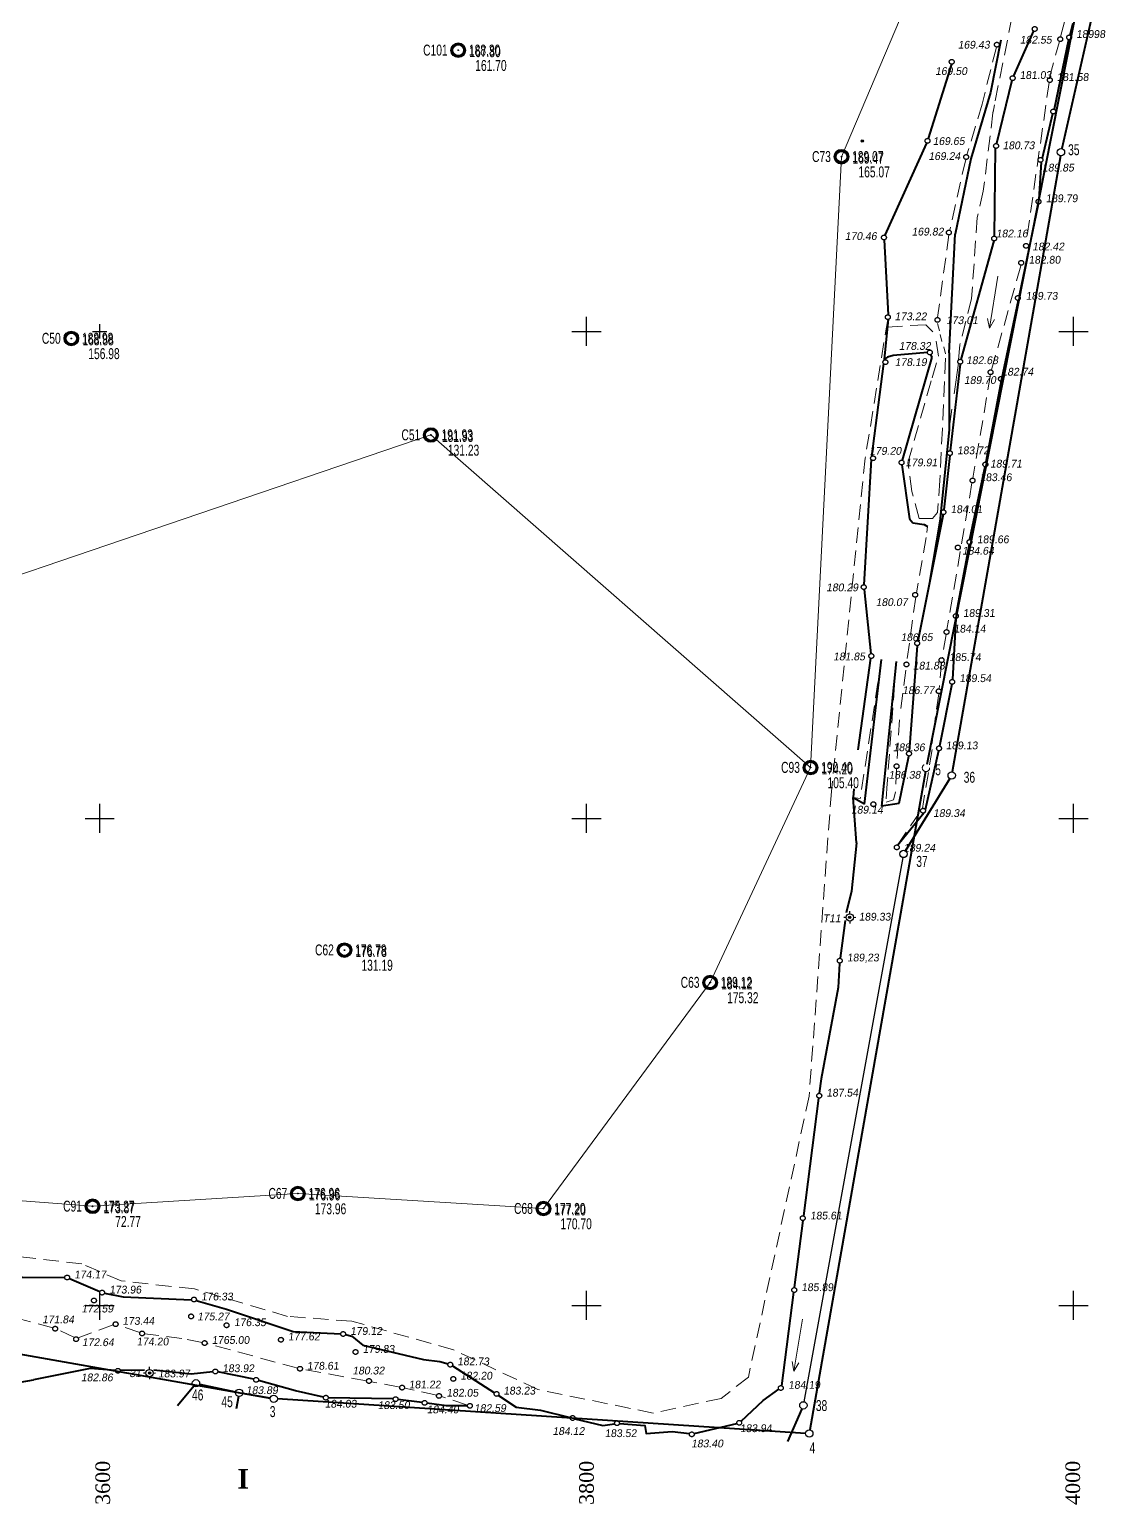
# Model space of a CAD drawing. Header units: millimetres. Extents: x 3233000 to 6468300, y 5635113 to 11269398.
# Drawn here: x 3233571 to 3234014, y 5635118 to 5635724 of the extents above; entities that cross this region are included whole.
import ezdxf
from ezdxf.enums import TextEntityAlignment as Align

# ---------------------------------------------------------------- set-up
doc = ezdxf.new("R2010")
doc.units = ezdxf.units.MM
doc.header["$LTSCALE"] = 2
doc.header["$PDMODE"] = 32
doc.header["$PDSIZE"] = 0.3
doc.linetypes.add('DASHED2', pattern=[9.524999999999999, 6.35, -3.175])
doc.linetypes.add('HIDDEN2', pattern=[4.762499999999999, 3.175, -1.5875])
for name, color, linetype in [('NB', 7, 'Continuous'), ('в.доб.бровка', 7, 'Continuous'), ('ввскр.бровка', 7, 'Continuous'), ('ВЫСОТЫ', 7, 'Continuous'), ('ГРАНИЦА', 7, 'Continuous'), ('ИМЕНА', 7, 'Continuous'), ('К_РЕЛЬЕФ', 7, 'Continuous'), ('Контур запасів', 7, 'Continuous'), ('КОНТУРА_СМЕЖЕСТВ', 7, 'Continuous'), ('кресты', 7, 'Continuous'), ('нвскр.бровка', 7, 'Continuous'), ('ОБОчина', 7, 'Continuous'), ('ОШИБКИ', 7, 'Continuous'), ('ПИКЕТЫ', 7, 'Continuous'), ('ПРОМЫШЛЕННЫЕ', 7, 'Continuous'), ('ПУНКТЫ', 7, 'Continuous'), ('РЕЛЬЕФ', 7, 'Continuous')]:
    doc.layers.add(name, color=color, linetype=linetype)
doc.layers.add('н.бровка', color=7, linetype='HIDDEN2', lineweight=20)
doc.styles.add('grad', font='grad.shx')
doc.styles.add('universw', font='universw.shx', dxfattribs={"oblique": 10})
doc.styles.add('user', font='symeteo.shx', dxfattribs={"height": 2.5})

# ---------------------------------------------------------------- blocks, each defined once
blk = doc.blocks.new('89_1')
h = blk.add_hatch(color=256)
h.paths.add_polyline_path([(-1.5, 0, 1), (1.5, 0, 1)])
h.paths.add_polyline_path([(1.1, 0, -1), (-1.1, 0, -1)], flags=16)
h.paths.add_polyline_path([(0.06219509384926566, 0, -1), (-0.06219509384926566, 0, -1)], flags=0)
for radius in [1.5, 1.1, 0.06219509384926566]:
    blk.add_circle((0, 0), radius)
at = {"color": 7, "linetype": 'Continuous', "style": 'user', "flags": 8}
blk.add_attdef('ddddd', (2.533005898833453, -1.136397414355253), '', height=2.5, dxfattribs=at)
at = {"color": 7, "linetype": 'Continuous', "style": 'grad', "oblique": 10, "width": 0.7}
for tag, p in [('P37', (6.481768247015047, 0.1634773770626978)), ('P4', (6.45010695508315, -2.939076767124341))]:
    blk.add_attdef(tag, text='', height=2.5, dxfattribs=at).set_placement(p, align=Align.CENTER)
blk = doc.blocks.new('POINTINV')
at = {"layer": 'ПУНКТЫ', "color": 0, "linetype": 'Continuous'}
blk.add_point((0, 0), dxfattribs=at)
at = {"layer": 'ВЫСОТЫ', "color": 0, "style": 'grad', "width": 0.7}
blk.add_attdef('POINT_H', (1.6, -0.8), '', height=1.65, dxfattribs=at)
at = {"layer": 'ИМЕНА', "color": 0, "style": 'grad', "width": 0.7}
blk.add_attdef('POINT_NAM', text='', height=1.65, dxfattribs=at).set_placement((-1.6, -0.8), align=Align.RIGHT)
at = {"layer": 'ОШИБКИ', "color": 0, "linetype": 'Continuous', "style": 'grad', "width": 0.7, "flags": 1}
blk.add_attdef('POINT_MX', text='', height=1.65, dxfattribs=at).set_placement((-4.2077, 4.453385), align=Align.RIGHT)
blk.add_attdef('POINT_MY', (2.8923, 4.253385), '', height=1.65, dxfattribs=at)
blk = doc.blocks.new('5_1')
at = {"linetype": 'Continuous'}
h = blk.add_hatch(color=7, dxfattribs=at)
edge = h.paths.add_edge_path()
edge.add_arc((0, 0), 0.0587597610191859, 0, 360)
at = {"color": 7, "linetype": 'Continuous'}
for p, q in [((-0.75, 0), (-1.25, 0)), ((0, 0.75), (0, 1.25)), ((0.75, 0), (1.25, 0)), ((0, -0.75), (0, -1.25))]:
    blk.add_line(p, q, dxfattribs=at)
for radius in [0.75, 0.0587597610191859]:
    blk.add_circle((0, 0), radius, dxfattribs=at)
at = {"color": 7, "linetype": 'Continuous', "style": 'grad', "oblique": 10, "width": 0.7}
blk.add_attdef('P4', (2, 0.7), '', height=2.5, dxfattribs=at)
blk.add_attdef('P37', text='', height=2.5, dxfattribs=at).set_placement((-2, 0), align=Align.MIDDLE_RIGHT)
at = {"color": 7, "linetype": 'Continuous', "style": 'user', "flags": 8}
blk.add_attdef('ddddd', text='', height=2.5, dxfattribs=at).set_placement((2, 0), align=Align.MIDDLE_LEFT)
at = {"color": 7, "linetype": 'Continuous', "style": 'grad', "oblique": 10, "width": 0.7}
blk.add_attdef('P69', text='', height=2.5, dxfattribs=at).set_placement((2, -0.7), align=Align.TOP_LEFT)

msp = doc.modelspace()

# ---------------------------------------------------------------- hatches: boundary and pattern name
at = {"layer": 'ПИКЕТЫ', "linetype": 'Continuous'}
h = msp.add_hatch(color=7, dxfattribs=at)
edge = h.paths.add_edge_path()
edge.add_arc((3233913.293656082, 5635678.165881074), 0.48, 0, 360)
h = msp.add_hatch(color=7, dxfattribs=at)
edge = h.paths.add_edge_path()
edge.add_arc((3233908.14, 5635359.32), 0.48, 0, 360)
h = msp.add_hatch(color=7, dxfattribs=at)
edge = h.paths.add_edge_path()
edge.add_arc((3233620.48, 5635172.2), 0.48, 0, 360)

# ---------------------------------------------------------------- linework, layer by layer
at = {"layer": 'NB', "color": 30, "linetype": 'Continuous'}
for points in [[(3233936.521920137, 5635470.87156281), (3233936.561975258, 5635470.866208244)], [(3233935.285383524, 5635465.103919352), (3233935.352231852, 5635465.094983072)], [(3233935.62401843, 5635467.007987403), (3233935.663358026, 5635467.002728488)]]:
    msp.add_lwpolyline(points, dxfattribs=at)
at = {"layer": 'ввскр.бровка', "color": 7, "linetype": 'Continuous', "lineweight": 40}
for p, q in [((3233970.213731423, 5635719.611985581), (3233966.008357165, 5635698.056741104)), ((3233949.942336399, 5635709.698519922), (3233940.366747801, 5635679.179685515)), ((3233966.002924803, 5635698.071039233), (3233957.82791037, 5635670.788195842)), ((3233939.690859002, 5635677.324452075), (3233922.504835438, 5635639.469062351)), ((3233957.82791037, 5635670.788195842), (3233951.425239244, 5635639.900638154)), ((3233948.921868568, 5635591.210518816), (3233951.428751547, 5635639.914084123)), ((3233922.27338204, 5635637.554629937), (3233923.847378289, 5635606.814823505)), ((3233940.024626714, 5635591.326922673), (3233926.028664741, 5635590.083543994)), ((3233921.980066525, 5635586.747798134), (3233917.02686212, 5635548.621246081)), ((3233923.593292255, 5635589.447392467), (3233922.375611866, 5635588.589965682)), ((3233926.028664741, 5635590.083543994), (3233923.593292255, 5635589.447392467)), ((3233941.789457919, 5635589.329752455), (3233929.63854028, 5635547.08581962)), ((3233916.891634512, 5635547.318164198), (3233913.886494968, 5635495.949953517)), ((3233929.466468002, 5635545.137783868), (3233932.732714895, 5635522.989189041)), ((3233932.732714895, 5635522.989189041), (3233934.073442972, 5635521.381232674)), ((3233913.989115954, 5635493.981407349), (3233916.737760199, 5635467.619738638)), ((3233916.694755835, 5635465.721307117), (3233911.390942723, 5635428.0853261)), ((3233914.238003462, 5635405.879535858), (3233921.145638416, 5635465.242849397)), ((3233927.259129914, 5635464.425620822), (3233921.208063751, 5635405.067203711)), ((3233909.768846705, 5635412.134153198), (3233909.467932807, 5635408.589684553)), ((3233909.472182694, 5635408.587945308), (3233914.168986704, 5635405.926195119)), ((3233910.857634206, 5635389.946924632), (3233909.472182694, 5635408.587945308)), ((3233910.857634206, 5635389.946924632), (3233908.844330955, 5635370.129456739)), ((3233908.844330955, 5635370.129456739), (3233906.710660366, 5635361.241021093)), ((3233903.333678534, 5635330.58282569), (3233896.361548635, 5635293.00265868)), ((3233896.361548635, 5635293.00265868), (3233895.596344733, 5635287.089771916)), ((3233895.345132589, 5635285.148604393), (3233889.085585312, 5635236.779804734)), ((3233888.834297634, 5635234.838053544), (3233885.268838489, 5635207.287022859)), ((3233885.020426677, 5635205.36749407), (3233880.057784418, 5635167.020144244))]:
    msp.add_line(p, q, dxfattribs=at)
at = {"layer": 'ввскр.бровка', "color": 7, "lineweight": 40}
for p, q in [((3233928.398239516, 5635406.271828549), (3233932.380517823, 5635425.596479309)), ((3233921.149864887, 5635405.090707964), (3233928.398239516, 5635406.271828549))]:
    msp.add_line(p, q, dxfattribs=at)
at = {"layer": 'ввскр.бровка', "color": 7, "linetype": 'Continuous', "lineweight": 40}
for points in [[(3233983.561631087, 5635723.339483643), (3233975.35261512, 5635704.916953602)], [(3233974.687860051, 5635703.056031046), (3233968.420557122, 5635677.093375936)], [(3233967.869256963, 5635675.201364054), (3233967.392758668, 5635639.093671519)], [(3233967.253511936, 5635637.140519808), (3233953.761372534, 5635588.49077124)], [(3233953.463429595, 5635586.547922159), (3233949.413663529, 5635550.939771209)], [(3233949.192990542, 5635548.97748849), (3233946.756112595, 5635526.692777243)], [(3233946.497556386, 5635524.733324624), (3233936.145292283, 5635472.831190567)], [(3233934.035658309, 5635521.353509529), (3233938.630121808, 5635520.664789501), (3233940.037180246, 5635519.803884225)], [(3233935.788346692, 5635470.907765826), (3233932.536632732, 5635427.567101632)], [(3233554.274345994, 5635214.942177127), (3233568.201480487, 5635211.564731282), (3233585.65421429, 5635211.497273033)], [(3233587.559997001, 5635211.07783869), (3233600.092481853, 5635205.630270375)], [(3233601.967358897, 5635205.036004849), (3233609.59231096, 5635203.517175236), (3233637.752658561, 5635202.299643203)], [(3233639.642904083, 5635202.01253428), (3233652.072294941, 5635198.473378967), (3233679.504331089, 5635189.208547062), (3233699.016935536, 5635188.313982221)], [(3233700.972094902, 5635188.051665654), (3233703.531013691, 5635187.412305211), (3233708.071485087, 5635183.630739742), (3233733.040483508, 5635177.736878794), (3233739.797405533, 5635176.895587171), (3233743.099088242, 5635175.981152823)], [(3233606.51405499, 5635173.306533391), (3233596.150914017, 5635174.097777739), (3233572.814679975, 5635169.36525043)], [(3233618.463170447, 5635173.391529622), (3233608.473450481, 5635173.246132131)], [(3233646.532337365, 5635172.772346421), (3233637.580602271, 5635171.799885968), (3233622.249843786, 5635173.44664356)], [(3233663.316344054, 5635169.640936387), (3233648.48691593, 5635172.665777892)], [(3233744.884116457, 5635175.154412701), (3233762.157994132, 5635164.044202022)], [(3233691.939777728, 5635162.250644874), (3233680.416007917, 5635164.935721937), (3233665.23638527, 5635169.169453862)], [(3233720.562699916, 5635161.563908632), (3233693.900423326, 5635162.01828492)], [(3233732.497720133, 5635160.080923294), (3233722.531654181, 5635161.387717543)], [(3233763.805010705, 5635162.984874091), (3233771.150284259, 5635158.260541882), (3233781.122661305, 5635156.944387506), (3233793.304986725, 5635153.906176153)], [(3233863.523879508, 5635152.388436436), (3233872.512930511, 5635160.979729063), (3233878.968167207, 5635165.523346728)], [(3233751.087855293, 5635158.755336897), (3233742.452226722, 5635158.775644758), (3233734.458022908, 5635159.823879801)], [(3233795.216051139, 5635153.43189492), (3233806.626723993, 5635150.661773887), (3233811.553021397, 5635151.385588484)], [(3233813.488768898, 5635151.458424473), (3233823.892422006, 5635150.636865664), (3233824.451217734, 5635147.328947575), (3233835.23526463, 5635148.258807974), (3233842.279140876, 5635147.320161595)], [(3233844.160061372, 5635147.366975324), (3233861.781695044, 5635151.545070344)]]:
    msp.add_lwpolyline(points, dxfattribs=at)
at = {"layer": 'ГРАНИЦА', "color": 7, "linetype": 'Continuous', "lineweight": 40}
msp.add_line((3233489.291900135, 5635193.64149246), (3233670.009099865, 5635161.915507541), dxfattribs=at)
for points in [[(3234014.013981507, 5635796.815175939), (3233939.732018493, 5635422.17782406)], [(3233939.178929862, 5635419.216023143), (3233891.795671705, 5635148.844118589)], [(3233670.008513879, 5635161.912147325), (3233658.755207481, 5635163.861480226)], [(3233890.007415904, 5635147.352805223), (3233672.996376679, 5635161.556601064)]]:
    msp.add_lwpolyline(points, dxfattribs=at)
at = {"layer": 'К_РЕЛЬЕФ', "color": 30, "linetype": 'Continuous'}
msp.add_line((3233896.455548412, 5635293.378493905), (3233903.301738865, 5635330.032916348), dxfattribs=at)
at = {"layer": 'К_РЕЛЬЕФ', "color": 30, "linetype": 'Continuous', "flags": 128}
msp.add_lwpolyline([(3233954.804711752, 5635429.937909248), (3233954.83, 5635430.09)], dxfattribs=at)
at = {"layer": 'Контур запасів', "color": 5, "linetype": 'Continuous', "lineweight": 15}
for points in [[(3233976.231198468, 5635840.282494097), (3233976.254037353, 5635840.160218571), (3233904.733172632, 5635671.708244042), (3233892.0233493, 5635420.863450372), (3233850.766776215, 5635332.581951497), (3233782.315924779, 5635239.745182717), (3233681.438426465, 5635245.908236194), (3233597.073182608, 5635240.683295753), (3233461.145413111, 5635251.016224787), (3233358.467378192, 5635271.450762753), (3233358.82819023, 5635380.033725357), (3233406.759092812, 5635492.025158883), (3233445.079300258, 5635643.62685739), (3233474.096214982, 5635783.183553406), (3233485.442681569, 5635905.91316383), (3233485.457297511, 5635906.036692341)], [(3233406.759092812, 5635492.025158883), (3233520.327161773, 5635484.078421276), (3233736.060716284, 5635557.437375668), (3233892.0233493, 5635420.863450372)]]:
    msp.add_lwpolyline(points, dxfattribs=at)
at = {"layer": 'КОНТУРА_СМЕЖЕСТВ', "color": 7, "linetype": 'Continuous', "lineweight": 40}
for points in [[(3234008.256391488, 5635732.370806633), (3233995.233608512, 5635675.019193367)], [(3233994.639651571, 5635672.066071941), (3233950.260348429, 5635419.113928059)], [(3233949.211908911, 5635416.345968761), (3233930.872795701, 5635386.466181279)], [(3233949.211908911, 5635416.345968761), (3233930.872795701, 5635386.466181279)], [(3233638.631948796, 5635166.822370701), (3233631.953192159, 5635158.697697678)], [(3233638.631948796, 5635166.822370701), (3233631.953192159, 5635158.697697678)], [(3233641.032235526, 5635167.685409588), (3233655.799207195, 5635164.441845512)], [(3233657.043142711, 5635162.629321756), (3233656.132426254, 5635157.576141269)], [(3233657.31, 5635164.11), (3233657.27072135, 5635164.118627552)], [(3233888.454770216, 5635157.560318626), (3233882.567021901, 5635144.138611857)], [(3233888.454770216, 5635157.560318626), (3233882.567021901, 5635144.138611857)]]:
    msp.add_lwpolyline(points, dxfattribs=at)
at = {"layer": 'КОНТУРА_СМЕЖЕСТВ', "color": 7, "linetype": 'Continuous', "lineweight": 30}
msp.add_lwpolyline([(3233929.930676724, 5635383.887674542), (3233889.329323276, 5635160.422325458)], dxfattribs=at)
at = {"layer": 'КОНТУРА_СМЕЖЕСТВ', "color": 2, "linetype": 'Continuous', "lineweight": 50}
msp.add_lwpolyline([(3233657.31, 5635164.11), (3233657.27072135, 5635164.118627552)], dxfattribs=at)
at = {"layer": 'кресты', "color": 7}
for p, q in [((3233997.921154173, 5635719.299416144), (3233997.884106916, 5635719.307430578)), ((3233993.36460444, 5635697.305116657), (3233993.318235284, 5635697.315132712)), ((3233992.477094068, 5635693.021136438), (3233992.493122946, 5635693.018584903)), ((3233988.615162272, 5635677.478391171), (3233988.650349762, 5635677.47318495)), ((3233981.614214486, 5635633.408577272), (3233981.608806118, 5635633.409377475)), ((3233981.220042135, 5635631.420588808), (3233981.201547132, 5635631.423325266)), ((3233986.154759994, 5635630.690464681), (3233986.157080444, 5635630.690121355)), ((3233986.163011117, 5635630.693430683), (3233986.157840091, 5635630.694111758)), ((3233979.226958483, 5635621.368571455), (3233979.224566466, 5635621.368919429)), ((3233978.457109122, 5635617.48587484), (3233978.473714239, 5635617.483459241)), ((3233964.226898861, 5635547.45298901), (3233964.264529694, 5635547.446704647)), ((3233970.132578614, 5635546.4667382), (3233970.123866286, 5635546.468193162)), ((3233960.101013427, 5635527.618869423), (3233960.136717703, 5635527.613061684)), ((3233957.42067849, 5635511.389692876), (3233957.032577704, 5635511.451709934)), ((3233956.868522745, 5635476.914628027), (3233956.882605249, 5635476.912299669)), ((3233950.884958098, 5635467.259111158), (3233950.867591233, 5635467.26109199))]:
    msp.add_line(p, q, dxfattribs=at)
at = {"layer": 'кресты', "color": 5, "linetype": 'Continuous'}
for p, q in [((3233600, 5635597), (3233600, 5635603)), ((3233597, 5635600), (3233603, 5635600))]:
    msp.add_line(p, q, dxfattribs=at)
at = {"layer": 'кресты', "color": 7, "linetype": 'Continuous'}
for p, q in [((3233800, 5635594), (3233800, 5635606)), ((3234000, 5635594), (3234000, 5635606)), ((3233794, 5635600), (3233806, 5635600)), ((3233994, 5635600), (3234006, 5635600)), ((3233600, 5635394), (3233600, 5635406)), ((3233800, 5635394), (3233800, 5635406)), ((3234000, 5635394), (3234000, 5635406)), ((3233594, 5635400), (3233606, 5635400)), ((3233794, 5635400), (3233806, 5635400)), ((3233994, 5635400), (3234006, 5635400)), ((3233600, 5635194), (3233600, 5635206)), ((3233800, 5635194), (3233800, 5635206)), ((3234000, 5635194), (3234000, 5635206)), ((3233594, 5635200), (3233606, 5635200)), ((3233794, 5635200), (3233806, 5635200)), ((3233994, 5635200), (3234006, 5635200))]:
    msp.add_line(p, q, dxfattribs=at)
at = {"layer": 'кресты', "color": 7, "linetype": 'DASHED2', "lineweight": 20}
for p in [(3233908.199244855, 5635359.241021093, 189.33), (3233620.463170447, 5635172.220927491, 183.97)]:
    msp.add_point(p, dxfattribs=at)
at = {"layer": 'н.бровка', "color": 7, "linetype": 'HIDDEN2', "lineweight": 20}
for points in [[(3233994.721662269, 5635720.952117643), (3234001.836041517, 5635748.170355797)], [(3233974.724664349, 5635728.945849444), (3233966.953225259, 5635689.792352207), (3233962.97679463, 5635657.563159157), (3233960.512047582, 5635646.724485231), (3233958.198048586, 5635613.423225808), (3233953.359511435, 5635594.408606034), (3233952.802608449, 5635588.229171961)], [(3233990.17069152, 5635704.178017757), (3233994.248007881, 5635719.046179157)], [(3233968.349482995, 5635716.766660961), (3233962.507094326, 5635693.339720315), (3233956.269104617, 5635672.524172748)], [(3233990.047675829, 5635702.248384493), (3233980.556142421, 5635636.109609999)], [(3233955.754688284, 5635670.619684296), (3233949.223199854, 5635641.483397835)], [(3233948.847197074, 5635639.583671402), (3233944.188408732, 5635605.685459506)], [(3233966.33202817, 5635584.123918422), (3233978.469102076, 5635627.165286913)], [(3233923.712955929, 5635604.842408946), (3233914.475507858, 5635547.875176093), (3233900.574544561, 5635411.019706851), (3233891.432259878, 5635285.903291369), (3233866.474850697, 5635170.564923886), (3233855.29294609, 5635161.784146858), (3233827.338091455, 5635155.797261848), (3233780.050239742, 5635165.447887158), (3233745.280698095, 5635181.766769065), (3233703.54167907, 5635193.507137606), (3233677.125385429, 5635195.492698297), (3233638.905666768, 5635206.754134554), (3233608.76099558, 5635210.083698154), (3233592.709852245, 5635217.021318282), (3233486.768991289, 5635229.128936756), (3233410.88610446, 5635244.367003296)], [(3233923.449322948, 5635601.765025269), (3233939.352481481, 5635602.717474897), (3233942.271041515, 5635599.800593546)], [(3233947.466721362, 5635588.958112839), (3233946.162029515, 5635559.945216691), (3233945.15265212, 5635538.799707581), (3233944.143602539, 5635525.617551316), (3233942.125503379, 5635523.1684081), (3233936.575736541, 5635523.096372628), (3233933.620671969, 5635534.261584546), (3233932.035019284, 5635546.003073264), (3233941.925864066, 5635580.930135521), (3233944.616815147, 5635589.743001238), (3233943.366037154, 5635597.332674867)], [(3233965.990188267, 5635582.210956825), (3233958.651106314, 5635539.736203275)], [(3233958.318834474, 5635537.797258367), (3233948.066710693, 5635477.490324805)], [(3233939.578591852, 5635515.315095675), (3233935.524658155, 5635492.628966285)], [(3233935.236481083, 5635490.825305494), (3233931.571032411, 5635464.198965197)], [(3233947.738257471, 5635475.540722657), (3233946.1308491, 5635465.923141197)], [(3233921.149876595, 5635465.189205217), (3233912.465648447, 5635408.217353428), (3233909.512679549, 5635408.574101198)], [(3233927.263133939, 5635464.398470441), (3233923.512942466, 5635414.301630262), (3233923.003389229, 5635406.607196813)], [(3233945.869989463, 5635463.994519309), (3233944.871330735, 5635453.158138545)], [(3233931.178368539, 5635460.902916464), (3233928.804613559, 5635442.71460566)], [(3233944.658547382, 5635451.202095758), (3233941.956245488, 5635430.735608731)], [(3233928.575728468, 5635440.474479171), (3233927.425669093, 5635422.386402775)], [(3233941.965026247, 5635428.273473566), (3233937.982238784, 5635404.091897427)], [(3233927.787826948, 5635389.012016469), (3233936.730055436, 5635402.296907876)], [(3233580.794435919, 5635190.767831788), (3233542.064245385, 5635201.178132268)], [(3233605.599254489, 5635192.019416476), (3233591.122946062, 5635186.65285776)], [(3233616.496406803, 5635188.845803794), (3233607.49259142, 5635191.972331498)], [(3233589.65055158, 5635186.852802747), (3233582.648578165, 5635190.081451736)], [(3233642.156406453, 5635184.762987455), (3233633.79052271, 5635186.391311289), (3233618.399323782, 5635188.370368794)], [(3233681.33408545, 5635174.228452433), (3233644.082499063, 5635184.317308137)], [(3233709.640655596, 5635168.970056121), (3233683.25935375, 5635173.789185982)], [(3233723.271827719, 5635166.45233885), (3233711.559724299, 5635168.61714244)], [(3233738.451535539, 5635163.10347193), (3233725.206768073, 5635166.050715735)], [(3233751.124043653, 5635159.024012124), (3233740.360087981, 5635162.594486001)]]:
    msp.add_lwpolyline(points, dxfattribs=at)
at = {"layer": 'н.бровка', "color": 7, "linetype": 'Continuous', "lineweight": 40}
msp.add_lwpolyline([(3233948.957974467, 5635591.128397119), (3233948.900766585, 5635559.574156823), (3233945.10479395, 5635521.897676654), (3233940.984475468, 5635497.640148502)], dxfattribs=at)
at = {"layer": 'н.бровка', "color": 7, "linetype": 'DASHED2', "lineweight": 20}
msp.add_lwpolyline([(3233952.744807023, 5635586.905923828), (3233948.712558714, 5635557.896721464)], dxfattribs=at)
at = {"layer": 'нвскр.бровка', "color": 7, "linetype": 'HIDDEN2', "lineweight": 20}
msp.add_lwpolyline([(3233927.320612219, 5635420.412192927), (3233926.911763129, 5635410.774420631), (3233926.106872025, 5635407.556684834), (3233923.048276463, 5635406.591362)], dxfattribs=at)
at = {"layer": 'нвскр.бровка', "color": 7, "linetype": 'Continuous', "lineweight": 40}
msp.add_lwpolyline([(3233553.118198886, 5635165.989054754), (3233572.814679975, 5635169.36525043)], dxfattribs=at)
at = {"layer": 'нвскр.бровка', "color": 7}
for centre in [(3233994.9, 5635673.55), (3233950, 5635417.63), (3233930.2, 5635385.37), (3233639.56072136, 5635168.00862755), (3233657.27072136, 5635164.11862755), (3233671.493, 5635161.655), (3233889.06, 5635158.94), (3233891.513967033, 5635147.364096201)]:
    msp.add_circle(centre, 1.506593438625289, dxfattribs=at)
at = {"layer": 'нвскр.бровка', "color": 7, "linetype": 'HIDDEN2', "lineweight": 20}
msp.add_circle((3233939.439, 5635420.7), 1.506593438625289, dxfattribs=at)
at = {"layer": 'ОБОчина', "color": 1, "linetype": 'Continuous', "lineweight": 20}
for points in [[(3233964.733370443, 5635605.236463175), (3233965.530268134, 5635601.268829249), (3233967.581922519, 5635604.81640729), (3233965.530268134, 5635601.268829249), (3233968.963934219, 5635622.667785306)], [(3233884.421052836, 5635176.887801351), (3233885.217950527, 5635172.920167425), (3233887.269604912, 5635176.467745466), (3233885.217950527, 5635172.920167425), (3233888.651616612, 5635194.319123482)]]:
    msp.add_lwpolyline(points, dxfattribs=at)
at = {"layer": 'ПИКЕТЫ', "linetype": 'HIDDEN2'}
for centre in [(3233984.104427747, 5635724.165687563), (3233968.592614151, 5635717.724851117), (3233994.595502359, 5635719.971645915), (3233998.267389337, 5635720.720571342), (3233950.008427499, 5635710.684863218), (3233975.050137989, 5635703.97581136), (3233990.315131254, 5635703.2000718), (3233991.743566677, 5635690.279344343), (3233940.076361209, 5635678.234742788), (3233968.221297296, 5635676.125111172), (3233955.948472895, 5635671.589059691), (3233986.471786088, 5635670.392256748), (3233985.67618523, 5635653.258173907), (3233922.172544485, 5635638.538028594), (3233948.839848692, 5635640.572199163), (3233967.459512663, 5635638.107372864), (3233980.54521152, 5635635.121115361), (3233978.556832677, 5635628.149941407), (3233977.188989902, 5635613.697877858), (3233923.769284026, 5635605.82935792), (3233944.157248243, 5635604.697395664), (3233941.0131481, 5635591.335083594), (3233922.767860672, 5635587.344976092), (3233953.506942782, 5635587.535519108), (3233965.981816562, 5635583.199476449), (3233970.252864092, 5635580.478887803), (3233917.695674459, 5635547.893282355), (3233949.254354669, 5635549.964137149), (3233929.407712846, 5635546.124591328), (3233963.848830966, 5635545.334625546), (3233958.582359393, 5635538.750041527), (3233946.601275009, 5635525.716423591), (3233952.536438951, 5635511.234336882), (3233957.307736672, 5635513.466380368), (3233913.861653618, 5635494.961710611), (3233935.006915404, 5635491.786835905), (3233951.733454326, 5635483.086139409), (3233947.908201708, 5635476.514560471), (3233935.826052018, 5635471.895601562), (3233916.991447713, 5635466.664289122), (3233931.414251436, 5635463.222921726), (3233945.82782545, 5635464.982174779), (3233944.668574084, 5635452.190599981), (3233950.206399082, 5635456.031111893), (3233932.47612938, 5635426.580399815), (3233944.804712282, 5635428.75061343), (3233927.362870964, 5635421.399844348), (3233917.825351861, 5635405.805786051), (3233938.224853213, 5635403.133576307), (3233927.431170806, 5635388.09004167), (3233904.026014936, 5635341.55154484), (3233895.608982424, 5635286.101297626), (3233888.823762345, 5635235.826552477), (3233586.641265657, 5635211.442768616), (3233597.647231355, 5635201.990824321), (3233600.999461421, 5635205.237041187), (3233638.735585417, 5635202.404980416), (3233885.34462379, 5635206.30137702), (3233581.721831116, 5635190.425517197), (3233606.552976924, 5635192.279521553), (3233637.553721265, 5635195.472677687), (3233652.135737456, 5635191.823600568), (3233590.298999068, 5635186.106641244), (3233617.417728085, 5635188.487462857), (3233643.116927961, 5635184.529236382), (3233674.469785675, 5635185.886818215), (3233700.003312287, 5635188.248392309), (3233705.130415265, 5635180.853480267), (3233607.489792319, 5635173.147858259), (3233647.517191408, 5635172.857807795), (3233682.285964175, 5635173.961679076), (3233744.033174393, 5635175.657541647), (3233664.275111339, 5635169.400091154), (3233710.629014003, 5635168.950338293), (3233724.233142597, 5635166.221872284), (3233745.266263426, 5635169.789946326), (3233879.793415714, 5635166.067594864), (3233692.913973318, 5635162.08276371), (3233721.548681929, 5635161.492630288), (3233733.478541431, 5635159.957510518), (3233739.394784471, 5635162.807629771), (3233763.055141778, 5635163.629030691), (3233752.076403718, 5635158.758962246), (3233794.282013973, 5635153.755647455), (3233812.513456838, 5635151.61969294), (3233862.740606602, 5635151.785340516), (3233843.22715725, 5635147.03997222)]:
    msp.add_circle(centre, 0.9885550730003343, dxfattribs=at)
at = {"layer": 'ПИКЕТЫ', "color": 7, "linetype": 'Continuous'}
for centre in [(3233913.293656082, 5635678.165881074, 132.9), (3233908.14, 5635359.32, 189.33), (3233620.48, 5635172.2, 183.97)]:
    msp.add_circle(centre, 0.48, dxfattribs=at)
at = {"layer": 'РЕЛЬЕФ', "color": 7, "linetype": 'Continuous', "lineweight": 20}
for p, q in [((3233967.563511352, 5635693.031357083), (3233966.99641488, 5635690.035553128)), ((3233944.935924612, 5635600.24285269), (3233944.234817963, 5635603.16738042)), ((3233945.972711734, 5635595.80978846), (3233945.271141246, 5635598.736250996)), ((3233947.462229107, 5635590.737724223), (3233946.760658619, 5635593.664186759)), ((3233940.066312298, 5635519.794203127), (3233939.8392002, 5635517.354370809)), ((3233921.155350491, 5635465.166000974), (3233920.783714339, 5635462.144376555))]:
    msp.add_line(p, q, dxfattribs=at)
at = {"layer": 'РЕЛЬЕФ', "color": 7, "linetype": 'Continuous', "lineweight": 40}
for p, q in [((3233941.365880813, 5635590.41160064), (3233941.789457919, 5635589.329752455)), ((3233922.375611866, 5635588.589965682), (3233922.265844588, 5635588.196575166)), ((3233906.199244855, 5635358.090715569), (3233904.184497656, 5635342.527313439)), ((3233903.899619488, 5635340.326703109), (3233903.333678534, 5635330.58282569)), ((3233903.93080273, 5635340.567585609), (3233903.899619488, 5635340.326703109))]:
    msp.add_line(p, q, dxfattribs=at)
for points in [[(3233999.711849625, 5635726.4630849), (3233998.473026543, 5635721.68750178)], [(3233998.017430719, 5635719.764139525), (3233992.100093638, 5635691.201369103)], [(3233991.444852848, 5635689.337000892), (3233987.1053492, 5635671.151097255)], [(3233986.719046956, 5635669.435123948), (3233985.747372271, 5635654.244162517)], [(3233985.480298492, 5635652.289221113), (3233977.7356699, 5635614.521517411)], [(3233985.691154045, 5635653.365258375), (3233985.686082555, 5635653.285971752)], [(3233985.706547576, 5635653.392554636), (3233985.686713067, 5635653.295829035)], [(3233977.376257841, 5635612.727222485), (3233970.498110903, 5635580.236127907)], [(3233923.86454321, 5635604.845403236), (3233922.32603511, 5635588.539625368)], [(3233970.518505677, 5635580.389160505), (3233964.008595618, 5635546.310185072)], [(3233963.617252287, 5635544.373577967), (3233957.338256137, 5635514.454464218)], [(3233963.855760208, 5635545.510056704), (3233963.855665578, 5635545.509605792)], [(3233957.228519261, 5635512.481004433), (3233951.820228152, 5635484.070878682)], [(3233951.699643883, 5635482.098162696), (3233950.29304585, 5635457.015862354)], [(3233950.08989137, 5635455.049446428), (3233945.03741718, 5635429.711388931)], [(3233944.60172572, 5635427.783123074), (3233939.160215647, 5635403.453479807)], [(3233938.536698764, 5635402.195496627), (3233927.878159551, 5635388.971768496)]]:
    msp.add_lwpolyline(points, dxfattribs=at)
at = {"layer": 'РЕЛЬЕФ', "color": 30, "linetype": 'Continuous'}
msp.add_lwpolyline([(3233896.455548412, 5635293.378493905), (3233896.455548412, 5635293.378493905), (3233895.757005372, 5635288.510738559), (3233895.757005372, 5635288.510738559)], dxfattribs=at)

# ---------------------------------------------------------------- block references
at = {"layer": 'ПРОМЫШЛЕННЫЕ', "color": 7, "linetype": 'Continuous', "xscale": 2, "yscale": 2, "zscale": 2, "rotation": 353.291126940981}
for p in [(3233747.30516635, 5635715.433223548), (3233904.733172632, 5635671.708244042), (3233588.353121178, 5635597.075162148), (3233736.060716284, 5635557.437375668), (3233892.0233493, 5635420.863450372), (3233700.559723015, 5635345.892996714), (3233850.766776215, 5635332.581951497), (3233681.438426465, 5635245.908236194), (3233597.073182608, 5635240.683295753), (3233782.315924779, 5635239.745182717)]:
    msp.add_blockref('89_1', p, dxfattribs=at)
at = {"layer": 'ПУНКТЫ', "color": 7, "linetype": 'Continuous', "xscale": 2.727815320212315, "yscale": 2.727815320212315, "zscale": 2.727815320212315}
for p, values in [((3233747.307950551, 5635715.421000703), {'POINT_NAM': 'C101', 'POINT_H': '188.30'}), ((3233904.733418176, 5635671.710283661), {'POINT_NAM': 'C73', 'POINT_H': '189.07'}), ((3233588.354443721, 5635597.07290037), {'POINT_NAM': 'C50', 'POINT_H': '188.98'}), ((3233736.063967554, 5635557.430388931), {'POINT_NAM': 'C51', 'POINT_H': '191.93'}), ((3233892.014736151, 5635420.864236007), {'POINT_NAM': 'C93', 'POINT_H': '190.40'}), ((3233700.557357136, 5635345.909618635), {'POINT_NAM': 'C62', 'POINT_H': '176.78'}), ((3233850.770544336, 5635332.581694088), {'POINT_NAM': 'C63', 'POINT_H': '189.12'}), ((3233681.440675348, 5635245.905669641), {'POINT_NAM': 'C67', 'POINT_H': '176.96'}), ((3233597.077073051, 5635240.67471246), {'POINT_NAM': 'C91', 'POINT_H': '175.27'}), ((3233782.310182526, 5635239.731566744), {'POINT_NAM': 'C68', 'POINT_H': '177.20'})]:
    msp.add_blockref('POINTINV', p, dxfattribs=at).add_auto_attribs(values)
at = {"layer": 'ПУНКТЫ', "color": 7, "linetype": 'Continuous', "xscale": 2, "yscale": 2, "zscale": 2, "rotation": 0.982932777762484}
for p in [(3233908.14, 5635359.32, 189.33), (3233620.48, 5635172.2, 183.97)]:
    msp.add_blockref('5_1', p, dxfattribs=at)

# ---------------------------------------------------------------- texts
at = {"layer": 'в.доб.бровка', "color": 7, "linetype": 'Continuous', "lineweight": 20, "insert": (3233656.204068974, 5635132.778470489), "char_height": 1, "width": 9.475555555555555, "attachment_point": 1}
msp.add_mtext(' {\\fTimes New Roman|b1|i0|c0|p18;\\H8x;I} ', dxfattribs=at)
at = {"layer": 'ввскр.бровка', "color": 7, "linetype": 'Continuous', "char_height": 6, "width": 23.85, "attachment_point": 1, "rotation": 90}
for s, insert in [('{\\fTimes New Roman|b0|i0|c0|p18;3600}', (3233598.248285034, 5635118.047109175)), ('{\\fTimes New Roman|b0|i0|c0|p18;3800}', (3233796.98213549, 5635118.047109175)), ('{\\fTimes New Roman|b0|i0|c0|p18;4000}', (3233996.738612576, 5635118.047109175))]:
    msp.add_mtext(s, dxfattribs=dict(at, insert=insert))
at = {"layer": 'ВЫСОТЫ', "style": 'universw', "oblique": 6}
for tag, p in [('18998', (3234001.208258073, 5635720.495078252, 188.91)), ('181.03', (3233977.985904986, 5635703.6473328, 181.03)), ('181.58', (3233993.195904986, 5635702.8273328, 181.58)), ('189.79', (3233988.707912521, 5635653.035740309, 188.91)), ('182.80', (3233981.655904986, 5635627.7973328, 182.8)), ('189.73', (3233980.480248663, 5635612.978876472, 188.91)), ('183.72', (3233952.315904986, 5635549.5273328, 183.72)), ('183.46', (3233961.625904986, 5635538.4773328, 183.46)), ('184.01', (3233949.595904986, 5635525.3373328, 184.01)), ('189.66', (3233960.445403993, 5635512.977972903, 188.91)), ('189.31', (3233954.714355481, 5635482.73400568, 188.91)), ('184.14', (3233950.915904986, 5635476.2973328, 184.14)), ('185.74', (3233948.975904986, 5635464.6073328, 185.74)), ('189.54', (3233953.240019391, 5635455.957464165, 188.91)), ('189.13', (3233947.643047199, 5635428.355277247, 188.91)), ('189.33', (3233911.895737339, 5635358.004112626, 189.33)), ('189,23', (3233907.069333497, 5635341.2473328, 189.23)), ('187.54', (3233898.581882482, 5635285.740101112, 187.54)), ('185.61', (3233891.913588914, 5635235.278992549, 185.61)), ('174.17', (3233589.635904986, 5635211.0773328, 174.17)), ('185.89', (3233888.322423007, 5635205.849780229, 185.89)), ('173.96', (3233604.045904986, 5635204.8573328, 173.96)), ('176.33', (3233641.715904986, 5635202.0273328, 176.33)), ('173.44', (3233609.425904986, 5635192.0273328, 173.44)), ('176.35', (3233655.265904986, 5635191.4673328, 176.35)), ('179.12', (3233703.005904986, 5635187.8673328, 179.12)), ('174.20', (3233615.236324684, 5635183.556966359, 174.2)), ('1765.00', (3233646.095904986, 5635184.1773328, 176)), ('177.62', (3233677.405904986, 5635185.6173328, 177.64)), ('179.83', (3233708.075904986, 5635180.5073328, 179.83)), ('182.73', (3233746.975904986, 5635175.3973328, 182.73)), ('183.97', (3233624.033231277, 5635170.415978072, 183.97)), ('183.92', (3233650.465904986, 5635172.5773328, 183.92)), ('178.61', (3233685.215904986, 5635173.5973328, 178.61)), ('182.20', (3233748.215904986, 5635169.5273328, 182.2)), ('181.22', (3233727.065904986, 5635165.8973328, 181.22)), ('183.23', (3233765.915904986, 5635163.3673328, 183.23)), ('184.19', (3233882.945904986, 5635165.7473328, 184.19)), ('184.03', (3233692.503737391, 5635158.000222724, 184.03)), ('182.05', (3233742.525904986, 5635162.5173328, 182.05)), ('183.52', (3233807.528273729, 5635145.909225579, 183.52)), ('183.94', (3233863.098942438, 5635147.945772551, 183.94))]:
    msp.add_attdef(tag, p, '', height=3.2, dxfattribs=at)
at = {"layer": 'ВЫСОТЫ', "color": 0, "style": 'grad', "width": 0.7}
for tag, p in [('167.80', (3233751.855263359, 5635712.599235848)), ('169.47', (3233909.280730984, 5635668.888518806)), ('168.88', (3233592.901756529, 5635594.251135514)), ('181.93', (3233740.611280362, 5635554.608624076)), ('174.20', (3233896.562048959, 5635418.042471152)), ('176.78', (3233705.104669943, 5635343.087853779)), ('184.12', (3233855.317857144, 5635329.759929232)), ('176.96', (3233685.987988155, 5635243.083904785)), ('173.87', (3233601.624385858, 5635237.852947604)), ('177.20', (3233786.857495334, 5635236.909801888))]:
    msp.add_attdef(tag, p, '', height=4.500895278350319, dxfattribs=at)
at = {"layer": 'ИМЕНА', "style": 'universw', "oblique": 10}
for tag, p in [('169.43', (3233959.062915714, 5635716.093262221, 327.28)), ('182.55', (3233984.534463163, 5635718.134837813, 188.64)), ('169.50', (3233949.767043383, 5635705.276807323, 327.28)), ('169.65', (3233948.761377321, 5635676.525747861, 327.28)), ('180.73', (3233977.465363121, 5635674.781685557, 188.64)), ('169.24', (3233946.992405825, 5635670.35842732, 327.28)), ('189.85', (3233993.670929191, 5635665.638461851, 188.91)), ('170.46', (3233912.645875442, 5635637.519289722, 327.28)), ('169.82', (3233940.099370345, 5635639.344121287, 327.28)), ('182.16', (3233974.711974998, 5635638.583696276, 188.64)), ('182.42', (3233989.635305807, 5635633.23663253, 188.64)), ('173.22', (3233933.095872891, 5635604.536471022, 327.28)), ('173.01', (3233954.243854938, 5635602.962343998, 327.28)), ('178.32', (3233934.847666432, 5635592.394818465, 327.28)), ('178.19', (3233933.164538456, 5635585.758886672, 327.28)), ('182.68', (3233962.468497138, 5635586.521273214, 188.64)), ('182.74', (3233976.979793111, 5635581.813098658, 188.64)), ('189.70', (3233961.608438973, 5635578.375514749, 188.91)), ('179.20', (3233922.736660692, 5635549.30042975, 327.28)), ('179.91', (3233937.54784105, 5635544.565485659, 327.28)), ('189.71', (3233972.305453027, 5635544.056851489, 188.91)), ('184.64', (3233960.827603737, 5635508.285793561, 190.28)), ('180.29', (3233905.004916996, 5635493.243853848, 327.28)), ('180.07', (3233925.327630035, 5635487.198783366, 327.28)), ('186.65', (3233935.590029209, 5635472.793205171, 188.64)), ('181.85', (3233907.855654457, 5635464.882671627, 327.28)), ('181.88', (3233940.6175036, 5635461.126127164, 327.28)), ('186.77', (3233936.232852894, 5635451.031925684, 186.77)), ('188.36', (3233932.379474236, 5635427.577023027, 188.64)), ('186.38', (3233930.617405022, 5635416.278717729, 327.28)), ('189.14', (3233915.194764148, 5635401.950846628, 327.28)), ('189.34', (3233948.910331307, 5635400.553193225, 189.34)), ('189.24', (3233936.699763468, 5635386.305930008, 188.64)), ('T11', (3233900.712600254, 5635357.327857874, 189.33)), ('172.59', (3233599.014045244, 5635197.085287815, 172.59)), ('175.27', (3233646.630515218, 5635193.841887447, 182.58)), ('171.84', (3233582.912164319, 5635192.635922007, 182.58)), ('172.64', (3233599.261586827, 5635183.254356743, 182.58)), ('31', (3233614.570929112, 5635170.52850232, 183.97)), ('180.32', (3233710.3685971, 5635171.631252327, 182.58)), ('182.86', (3233598.840572229, 5635168.811555852, 182.86)), ('183.89', (3233666.620934106, 5635163.572286545, 182.58)), ('183.50', (3233720.74586064, 5635157.427856644, 183.5)), ('184.40', (3233740.924837402, 5635155.670484321, 184.4)), ('182.59', (3233760.329319774, 5635156.204911956, 182.59)), ('184.12', (3233792.554622773, 5635146.775262071, 184.12)), ('183.40', (3233849.536212595, 5635141.682752374, 183.4))]:
    msp.add_attdef(tag, text='', height=3.2, dxfattribs=at).set_placement(p, align=Align.CENTER)
at = {"layer": 'ИМЕНА', "color": 0, "style": 'grad', "width": 0.7}
for tag, p in [('161.70', (3233767.16758049, 5635706.934963261)), ('35', (3234002.511313213, 5635672.327665273)), ('165.07', (3233924.593048114, 5635663.224246219)), ('156.98', (3233608.214073659, 5635588.586862927)), ('131.23', (3233755.923597493, 5635548.944351489)), ('5', (3233945.577255018, 5635417.697592633)), ('105.40', (3233911.874366089, 5635412.378198565)), ('36', (3233959.621357916, 5635414.621837215)), ('37', (3233940.139598571, 5635380.081732127)), ('131.19', (3233720.416987074, 5635337.423581192)), ('175.32', (3233870.630174275, 5635324.095656645)), ('173.96', (3233701.300305286, 5635237.419632198)), ('72.77', (3233616.936702989, 5635232.188675017)), ('170.70', (3233802.169812464, 5635231.245529301)), ('46', (3233642.599806923, 5635160.959418908)), ('45', (3233654.678181031, 5635158.194867872)), ('38', (3233898.874044576, 5635156.608365323)), ('3', (3233672.219582177, 5635154.131337384)), ('4', (3233893.963860499, 5635139.278793481))]:
    msp.add_attdef(tag, text='', height=4.500895278350319, dxfattribs=at).set_placement(p, align=Align.RIGHT)

doc.saveas('drawing.dxf')
